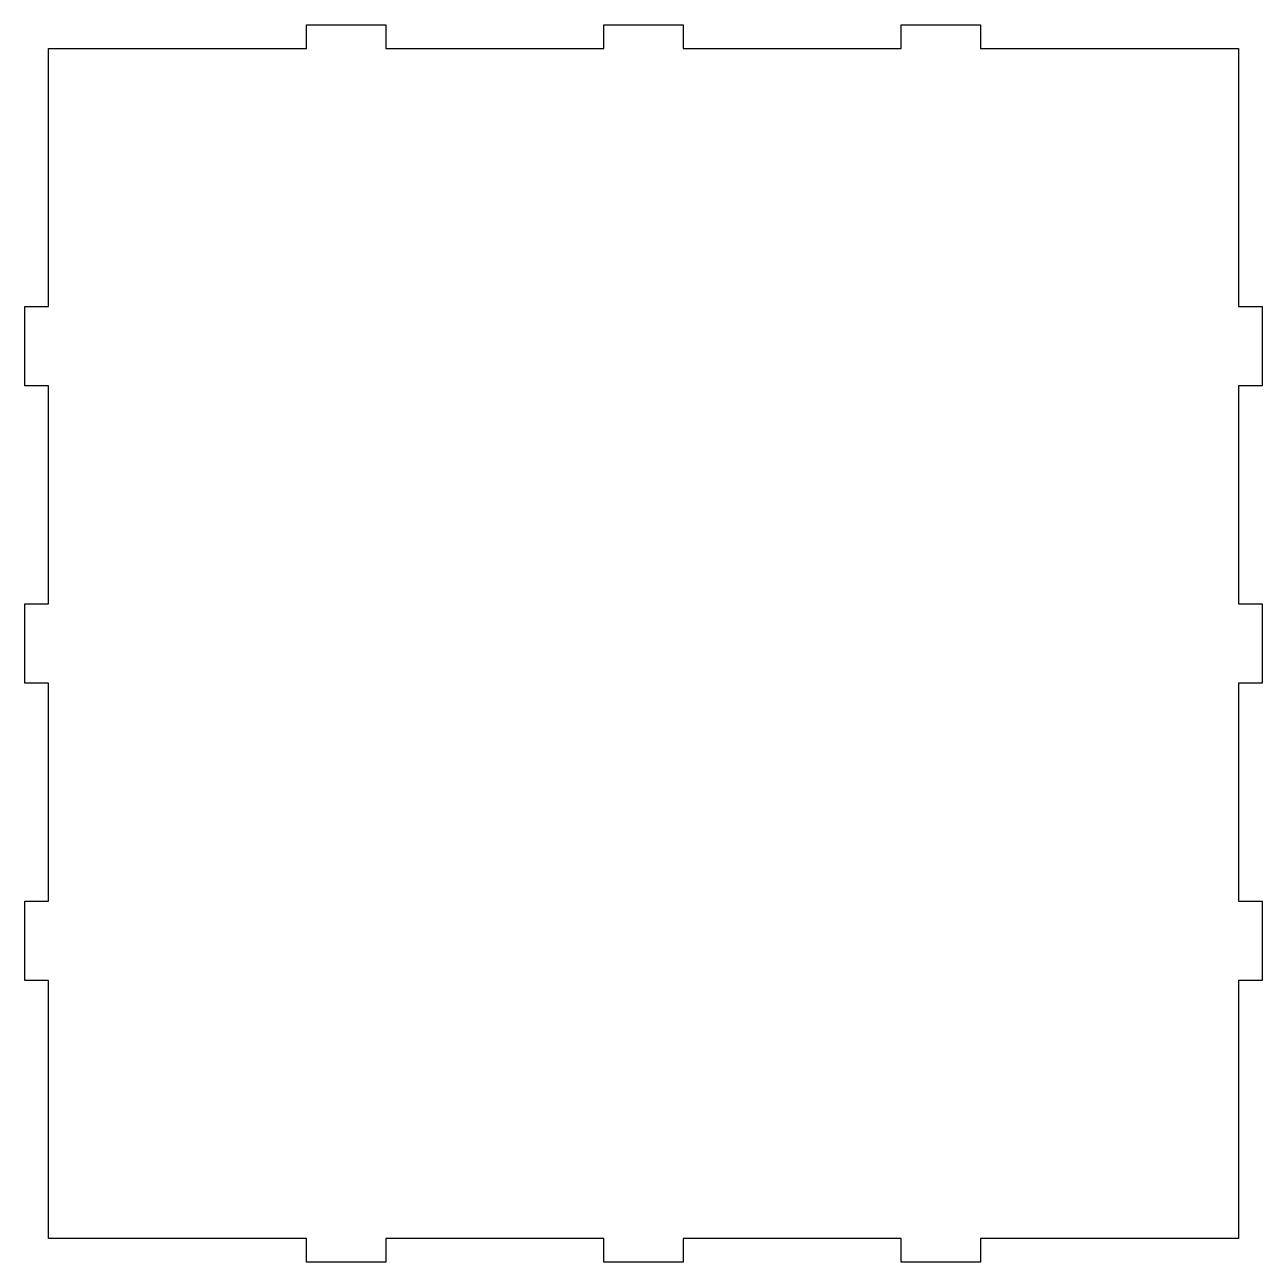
# Model space of a CAD drawing. Header units: millimetres. Extents: x -78 to 78, y -78 to 78.
import ezdxf

# ---------------------------------------------------------------- set-up
doc = ezdxf.new("R2010")
doc.units = ezdxf.units.MM

msp = doc.modelspace()

# ---------------------------------------------------------------- linework, layer by layer
msp.add_lwpolyline([(-78, 5), (-75, 5), (-75, 32.5), (-78, 32.5), (-78, 42.5), (-75, 42.5), (-75, 75), (-42.5, 75), (-42.5, 78), (-32.5, 78), (-32.5, 75), (-5, 75), (-5, 78), (0, 78), (5, 78), (5, 75), (32.5, 75), (32.5, 78), (42.5, 78), (42.5, 75), (75, 75), (75, 42.5), (78, 42.5), (78, 32.5), (75, 32.5), (75, 5), (78, 5), (78, 0), (78, -5), (75, -5), (75, -32.5), (78, -32.5), (78, -42.5), (75, -42.5), (75, -75), (42.5, -75), (42.5, -78), (32.5, -78), (32.5, -75), (5, -75), (5, -78), (0, -78), (-5, -78), (-5, -75), (-32.5, -75), (-32.5, -78), (-42.5, -78), (-42.5, -75), (-75, -75), (-75, -42.5), (-78, -42.5), (-78, -32.5), (-75, -32.5), (-75, -5), (-78, -5), (-78, 0)], close=True)

doc.saveas('drawing.dxf')
